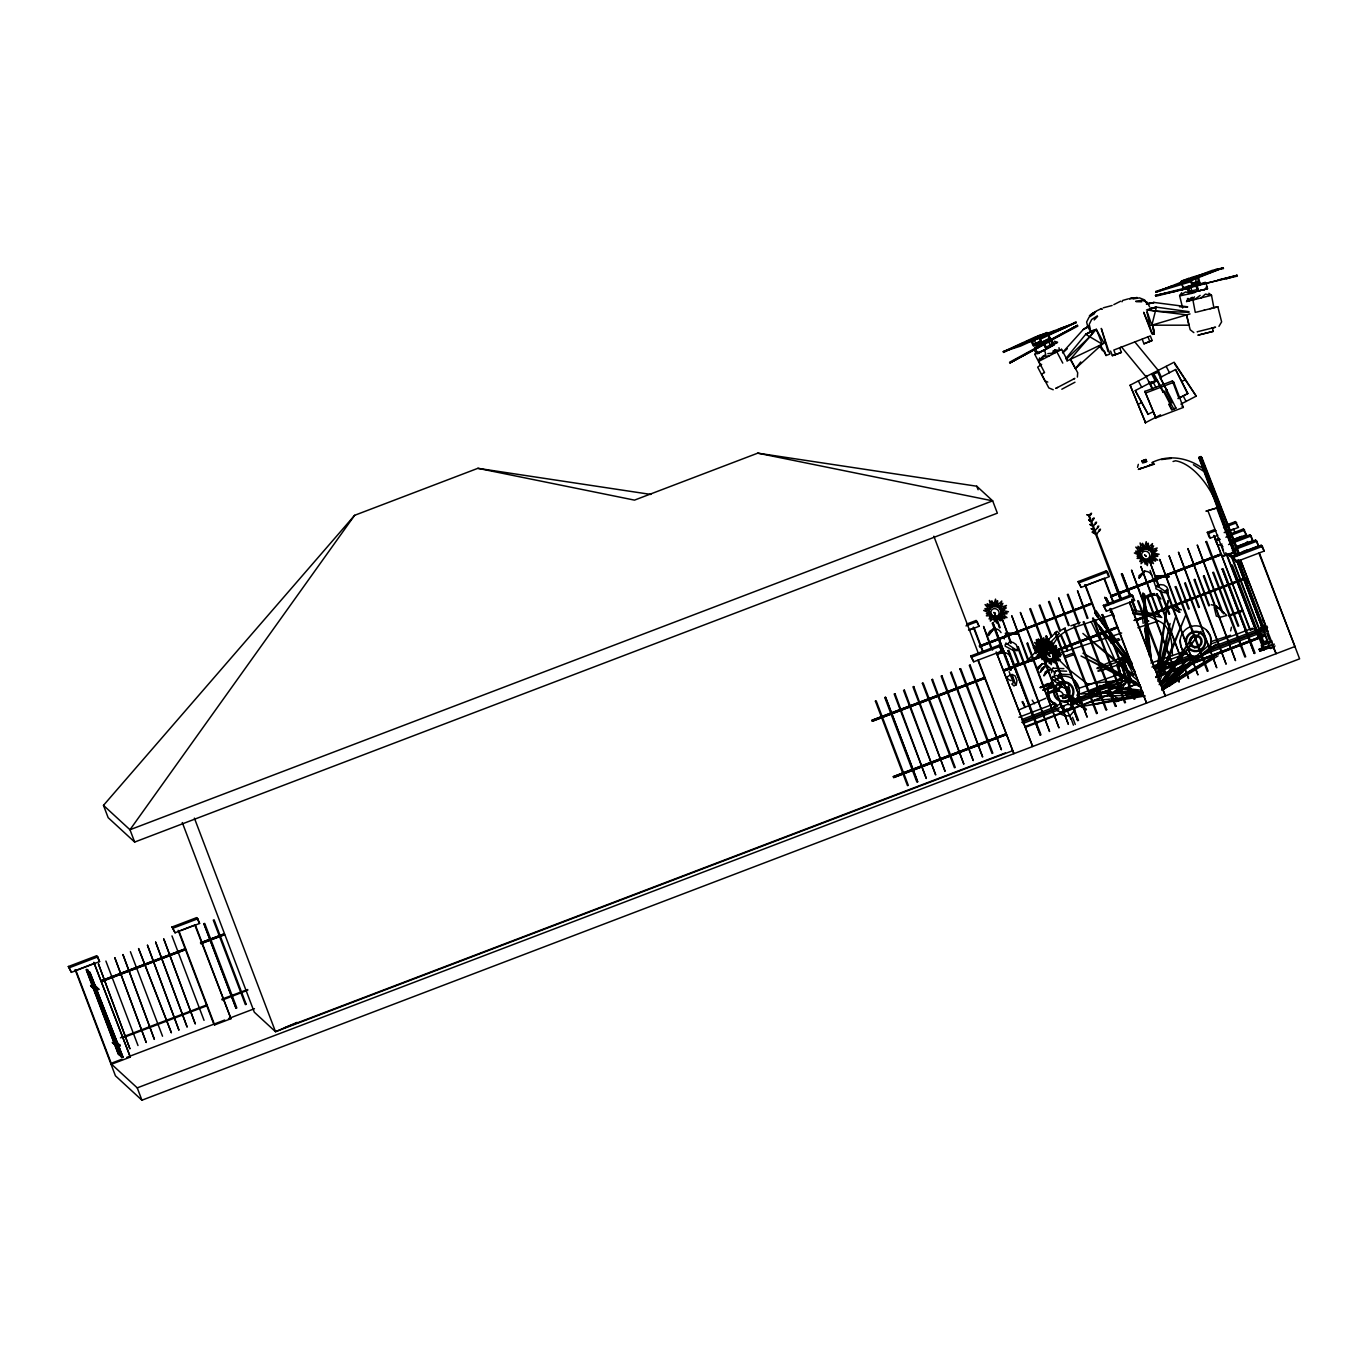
<?xml version="1.0" encoding="UTF-8"?>
<svg xmlns="http://www.w3.org/2000/svg" width="1368" height="1368" viewBox="0 0 1368 1368"><rect width="100%" height="100%" fill="white"/><g stroke="black" fill="none" stroke-linecap="round" stroke-linejoin="round"><path stroke-width="1.5" d="M1239.665 554.656L1201.822 457.425L1199.565 457.032L1199.12 458.417L1235.372 556.229M1195.273 312.434L1192.417 297.335L1189.22 300.874L1186.586 301.524L1188.074 298.395M1077.368 377.072L1077.71 372.763L1070.477 358.98M1153.344 462.025L1153.173 463.82L1151.873 462.641C1169.024 453.868 1189.579 457.938 1204.302 469.583M1188.963 311.682L1156.422 307.15L1151.839 325.191L1149.907 325.652L1146.914 311.938M1017.108 650.604L1017.467 647.491L1016.099 644.499L1013.055 642.447L1009.413 642.037L1007.583 644.174L1005.224 644.379L1005.206 646.175L1011.824 649.697L1017.108 650.604L1005.873 643.011M1069.246 688.993L1068.374 683.624L1062.491 681.469L1058.798 683.521L1058.781 685.111L1064.612 688.207L1069.246 688.993L1059.379 682.324M1167.81 593.148L1168.187 590.035L1166.801 587.043L1163.775 584.991L1160.115 584.581L1158.286 586.718L1155.926 586.923L1155.909 588.719L1162.526 592.241L1167.81 593.148L1156.593 585.555M1181.918 282.27L1181.473 281.073L1188.313 278.508L1197.906 277.02M1157.824 673.244L1168.015 600.689L1157.328 666.028M1040.894 657.734L1042.501 653.921L1038.5 653.032L1041.51 651.442L1043.545 647.081L1046.024 646.363L1048.367 641.626L1048.658 646.961L1053.052 643.986L1051.513 647.167M1045.237 654.879L1047.272 650.501L1049.735 649.783L1054.471 652.177L1055.087 657.153L1050.966 659.735L1049.29 663.514L1048.315 659.12L1044.605 661.154L1046.229 657.341L1042.211 656.452L1045.237 654.879L1040.945 652.04L1045.614 652.365L1042.963 647.731L1047.272 650.501L1047.033 645.166L1049.735 649.783L1052.077 645.063L1052.385 650.381L1056.763 647.423L1054.471 652.177L1059.755 651.424L1055.463 654.639L1060.422 656.537L1055.087 657.153L1058.405 660.847L1053.445 659.017L1054.437 662.83L1050.966 659.735M1090.04 521.003L1088.74 520.011L1091.425 521.567L1090.074 520.729M1050.658 646.192L1053.377 643.302L1047.717 645.08L1049.256 639.42L1045.084 643.524L1039.646 644.67L1038.278 647.064L1039.988 652.468L1039.184 657.085L1041.476 655.05M1053.445 648.74L1056.164 645.867L1050.487 647.645L1047.871 646.089L1042.416 647.235L1041.048 649.629L1042.775 655.033L1041.971 659.65L1044.263 657.615M1157.892 681.315L1170.085 623.5L1157.944 672.834M1230.67 630.904L1231.457 627.228M1126.582 697.423L1130.361 680.854L1123.094 661.702M1038.021 336.784L1076.308 322.54L1041.304 338.734L1040.279 337.144L1003.206 351.713L1020.46 346.138L1040.279 337.144M1040.432 338.854L1040.672 337.879M1044.571 372.558L1038.688 361.34L1039.577 357.92M1137.543 467.343L1138.33 464.351M1050.487 647.645L1052.026 641.985L1047.871 646.089L1046.52 640.292L1044.913 645.935L1041.151 641.421L1042.416 647.235L1037.337 645.08L1041.048 649.629L1036.106 650.262L1041.185 652.485L1038.5 654.964L1042.775 655.033M1158.73 678.083L1175.369 617.652L1159.996 667.652M1009.533 362.246L1077.471 325.362L1009.909 362.965L1051.342 340.564M1159.089 682.564L1185.372 615.839L1158.251 679.674M1038.107 655.169L1039.731 651.373L1039.116 646.38L1043.237 643.798L1045.887 644.413L1045.58 639.078L1043.237 643.798L1040.535 639.181L1040.757 644.516L1036.465 641.746L1039.116 646.38L1034.447 646.055L1038.74 648.894L1035.713 650.484L1039.731 651.373M1141.647 557.169L1139.8 561.513L1144.024 559.204L1145.119 564.197L1147.034 559.888L1150.984 563.411L1149.838 559.067L1152.147 554.108L1151.018 551.287L1145.632 548.568L1140.946 551.509L1135.645 551.15L1140.519 554.365L1141.647 557.169L1137.082 556.16L1140.519 554.365M996.314 617.344L994.416 621.636L993.322 616.66L989.098 618.969L990.945 614.625L986.379 613.616L989.816 611.821L984.943 608.606L990.244 608.965L992.125 606.845L997.939 606.725L1001.444 611.564L999.136 616.523L996.314 617.344L1000.265 620.867L999.136 616.523L1004.779 618.61L1001.017 614.403L1007.07 613.702L1001.444 611.564L1006.318 607.905L1000.316 608.743L1002.915 603.339L997.939 606.725L997.597 600.655L994.929 606.024L991.851 600.791L992.125 606.845L987.217 603.698L990.244 608.965M1121.999 301.781L1122.683 300.447L1127.882 298.976M1069.52 709.462L1071.127 706.521L1070.221 704.64L1067.074 704.452L1056.643 708.812L1057.686 710.967L1060.183 711.993M1120.495 599.902L1088.552 515.497L1090.159 514.932M1142.656 618.644L1143.135 623.346M1160.953 685.402L1192.947 636.821L1159.141 684.684M1192.212 300.122L1194.435 296.839M1117.194 691.798L1121.863 685.043M1120.341 690.772L1126.155 682.324L1121.213 662.522M1038.688 361.34L1042.912 356.21L1048.982 356.056L1061.585 349.336L1067.485 360.553M1182.653 307.988L1179.609 295.693L1181.695 292.718M354.637 515.308L129.977 829.743L134.662 842.055L997.357 513.171L992.672 500.859L976.769 486.221L757.752 453.15L634.495 500.124L477.877 468.318L354.637 515.308L103.472 805.359L108.157 817.671L134.662 842.055M1052.454 353.029L1054.779 349.815L1059.482 350.499L1058.969 347.711M1091.579 521.516L1092.861 519.755M1091.561 525.346L1093.237 526.355L1095.169 523.859M1092.861 529.655L1094.964 530.921L1097.375 527.791M1096.486 534.443L1099.102 530.887M1163.227 682.546L1201.121 631.298L1160.577 683.231M1042.074 358.502L1044.673 355.116M1163.091 392.325L1164.271 391.368L1173.864 409.152L1175.967 408.057L1157.567 372.062L1151.924 374.422L1155.225 380.766L1156.9 380.407L1163.091 392.325L1164.271 391.368M1172.154 402.825L1165.946 390.872L1167.178 389.88M1189.168 279.893L1181.678 281.876L1198.402 276.969L1199.822 282.714L1183.217 287.742L1181.884 284.458M1183.269 282.543L1198.607 277.755L1197.684 277.909M988.414 635.487L994.194 628.459L989.885 631.127L987.867 634.342L988.414 635.487L993.664 628.818M1037.508 669.721L1042.587 663.548L1037.371 667.687L1037.508 669.721L1042.125 663.856M1040.296 672.269L1045.357 666.096L1041.578 668.439L1040.296 672.269L1044.913 666.421M1044.006 675.706L1049.085 669.516L1045.306 671.859L1044.006 675.706L1048.623 669.841M1139.116 578.031L1144.896 571.02L1138.98 575.723L1139.116 578.031L1144.383 571.362M1121.213 346.634L1145.957 376.679L1146.692 376.097M1180.858 404.107L1196.213 396.139L1174.137 362.229L1145.957 376.679M1151.018 382.151L1149.376 383.314L1153.07 381.74M1066.886 361.015L1104.147 343.248L1096.281 329.278L1070.238 359.391L1075.436 368.608L1080.737 361.956M1065.826 358.604L1085.696 334.288L1096.281 329.278L1102.317 344.223L1075.436 368.608M1116.083 690.772L1121.298 684.53M1163.535 681.794L1175.146 667.926M1273.129 644.499L1262.288 648.107L1261.399 645.73L1263.451 643.456L1271.778 640.634M1062.526 352.499L1083.285 329.483L1088.244 326.268M1204.456 470.746L1204.045 471.55L1193.426 464.727M1034.738 658.418L1038.757 654.092M1035.439 348.105L1050.607 339.076L1053.719 345.078L1037.765 353.594L1034.995 348.344L1044.639 343.111M1050.966 339.828L1043.425 343.949L1046.178 349.199M1164.065 684.923L1190.382 656.982L1160.662 685.761M1045.853 340.119L1039.56 343.471L1040.757 342.65M1041.39 364.794L1040.655 365.564L1034.772 354.346L1035.508 353.577M1049.581 347.181L1057.584 342.205L1054.318 341.265M1094.178 319.958L1097.598 316.367M1037.371 650.142L1029.164 658.641L1032.053 661.291M1035.012 347.421L1050.607 339.076M1048.486 644.26L1059.396 633.469L1057.019 631.298L1044.468 643.251M1112.68 614.506L1089.937 622.098C1077.454 626.732 1062.218 629.4 1054.848 641.814A12.244 11.696 -16.4 0 0 1052.659 647.269M1040.313 342.992L1041.424 342.599M1066.288 359.22L1089.903 336.596L1094.657 329.944L1085.696 334.288L1102.317 344.223M1062.833 352.893L1067.296 348.703M1048.846 335.177L1050.128 338.477L1033.524 346.121L1030.771 340.871L1037.611 338.751M1069.81 716.062L1074.855 709.941L1073.931 708.06L1070.802 707.872L1060.354 712.232L1061.397 714.387L1063.894 715.413L1069.81 716.062L1066.407 709.086L1068.134 709.941M1191.494 297.54L1186.586 301.524M1009.088 671.637L1013.414 682.649L1011.858 684L1014.03 685.984L1015.586 684.65L1012.012 674.339L1015.244 676.048L1016.954 680.614L1016.219 685.231L1015.586 684.65M1168.546 680.101L1208.85 645.251M1187.458 298.566L1189.22 300.874L1200.984 297.95L1205.447 294.086L1211.518 295.3L1213.878 307.783M1169.537 682.034L1208.474 648.877L1166.819 682.153M1169.999 682.187L1216.118 644.14L1168.99 680.922M1006.472 633.811L1003.736 637.385L1004.369 638.959M1157.174 576.356L1155.276 577.912L1155.071 581.52M1053.394 668.234L1051.718 669.619L1051.547 672.782M1056.181 670.799L1054.489 672.167L1054.335 675.347M1059.892 674.219L1058.216 675.587L1058.045 678.767M1161.842 689.044L1183.081 671.825L1161.62 687.01M1179.609 295.693L1185.56 291.965L1191.562 293.368L1194.76 292.547M1003.206 351.713L1035.114 337.058L1047.358 333.193L1032.19 341.196M1003.582 352.448L1022.751 343.129M1040.056 338.118L1065.415 327.602L1075.932 321.822M1194.486 299.558L1200.164 295.402M1150.915 382.322L1151.959 382.253M1046.965 332.475L1030.737 339.897L1039.201 335.348L1047.238 333.125M1047.341 643.422L1050.265 641.438L1047.974 646.192L1053.257 645.439M1031.848 341.128L1043.254 336.511M1013.962 665.378L1016.424 663.754L1019.468 663.89M1164.664 607.922L1167.126 606.298L1170.17 606.434L1180.037 612.283M1059.978 696.021L1064.817 694.722L1074.41 700.399M1062.765 698.586L1067.604 697.27L1077.197 702.947M1066.476 702.006L1071.332 700.707L1086.397 709.616L1081.148 703.733L1077.061 701.322L1073.658 700.348L1073.606 702.058L1072.529 701.579L1086.397 709.616M1162.065 689.968L1216.203 654.896L1170.016 682.923M1094.588 313.597L1089.082 317.137L1086.62 322.027L1087.834 326.969L1090.997 332.065M1097.153 315.957L1091.664 319.496L1089.202 324.387L1090.399 329.329M1162.184 689.865L1204.61 662.642L1164.373 686.394M1090.98 692.755A43.297 2.12 -20.8 0 0 1120.802 682.974L1124.53 680.631L1125.556 683.282L1121.811 685.642A43.297 2.12 -20.8 0 1 1091.989 695.406L1090.98 692.755L1107.362 686.257A24.932 1.214 -20.8 0 0 1124.53 680.631M1046.725 334.596L1054.335 330.919M1091.561 314.144L1096.076 311.323L1090.655 314.76L1094.913 312.109M1035.85 347.814L1035.388 349.062L1038.757 347.335M1160.03 378.149L1161.688 376.987L1160.748 377.243M1162.287 690.105L1218.067 655.853L1166.75 685.317M1041.629 364.333L1037.679 367.154L1044.895 380.902L1047.803 382.082M1010.319 674.988L1007.002 677.006L1008.182 679.451L1011.02 680.614M1142.212 598.209L1150.385 593.917L1154.575 593.609C1148.419 599.081 1130.601 600.21 1153.805 595.148M1040.227 687.471L1047.409 683.692L1051.103 683.436C1045.682 688.241 1030.001 689.233 1050.419 684.769M1043.014 690.019L1050.197 686.257L1053.89 686.001C1048.469 690.806 1032.789 691.798 1053.206 687.334M1046.725 693.456L1053.924 689.677L1057.601 689.421C1052.18 694.226 1036.499 695.218 1056.917 690.755M1088.637 326.371L1083.285 329.483L1088.774 326.593M1043.733 343.402L1040.005 345.608M1061.5 630.015L1065.296 627.826M1033.746 339.007L1030.856 339.965M1153.241 382.168L1151.001 383.741L1157.516 380.663M1035.32 344.975L1036.739 344.172M1040.911 341.059L1033.763 344.172L1031.951 340.837M1045.699 354.671C1044.588 347.489 1043.288 350.721 1037.765 353.594M1049.803 347.198L1043.51 350.499M1044.246 372.677L1041.578 374.131L1048.829 387.913L1053.223 389.76M1057.515 387.452L1055.754 388.426L1074.838 378.406L1073.35 379.141M1009.909 362.965L1036.345 348.532M1039.937 346.634L1043.134 344.89M1036.944 352.055L1037.919 351.525M1045.374 347.66L1052.915 343.539M1051.034 346.446L1054.112 344.856L1051.359 339.606M1085.696 334.288L1092.964 330.338M1045.511 342.445L1077.471 325.362M1051.223 340.29L1077.847 326.097M1074.974 382.219L1061.824 389.23M1043.921 343.676L1040.33 345.591M1038.38 343.282L1040.09 342.376M1130.122 385.195L1145.563 422.712L1130.122 385.195L1146.281 376.816L1149.582 383.143L1135.269 390.564L1148.128 414.333L1135.269 390.564M1154.472 381.484L1155.823 380.783L1153.292 374.011L1151.924 374.422M1152.557 374.387L1157.567 372.062M1178.481 398.43L1187.886 393.471L1175.574 369.531L1161.261 376.952L1158.337 370.506L1134.824 341.897M1155.225 380.766L1157.311 379.654L1152.625 382.031M1185.457 379.552L1181.781 381.484M1147.769 414.436L1152.933 411.819L1155.806 417.343M1177.985 398.584L1187.886 393.471M1163.826 391.949L1170.05 403.919L1168.819 404.381L1171.692 409.921M1145.187 422.832L1160.543 414.863M1046.605 342.068L1050.145 340.222M1048.982 356.056L1039.646 360.896M1044.793 349.712L1034.772 354.346M1089.424 315.581L1094.143 313.187M1113.826 304.637L1120.649 301.182M1154.13 381.296L1155.738 380.492M1140.604 468.266L1138.33 469.412L1154.455 464.111L1150.796 464.641M999.427 627.878L994.57 612.915M994.45 612.984L1000.179 627.673M1096.845 310.81L1101.377 308.569M1060.628 349.781L1061.585 349.336M1119.657 347.831L1121.401 352.414L1115.57 354.637L1113.826 350.054L1150.351 335.929L1152.112 340.512L1143.973 343.813L1142.212 339.23M1143.973 343.813L1152.112 340.512M1262.493 625.535L1260.407 628.391L1260.954 629.827L1267.503 627.604L1266.956 626.168L1260.407 628.391L1262.305 627.519M1260.954 629.827L1262.852 628.955M1109.551 689.54L1114.681 687.283L1118.049 691.165M1124.855 698.176L1119.691 700.45L1107.841 690.293L1104.711 691.319L1116.544 701.476L1119.999 699.954M297.078 1022.375L275.515 1031.711L254.311 1012.2L182.286 822.561M1018.476 710.112L1045.921 698.227M1026.393 341.59L1035.49 337.776M1188.963 279.106L1155.926 292.188L1191.066 281.637L1189.835 280.132L1223.317 267.803L1190.023 280.936M1141.887 460.982L1145.939 459.494L1146.675 461.461L1144.144 462.504L1142.622 462.948L1141.887 460.982L1145.939 459.494M1218.255 507.562L1205.96 511.187L1218.649 507.408M1261.929 629.229L1256.833 631.349L1266.734 628.032M1267.298 629.554L1257.397 632.854L1259.808 633.846L1268.136 631.024M1272.24 642.122L1261.399 645.73M1275.062 645.987L1259.791 651.134L1259.09 649.287L1262.852 647.714M1259.09 649.287L1274.36 644.14M1259.791 651.134L1267.332 648.005M1190.382 278.747L1211.997 270.454L1223.317 267.803M1202.797 290.324L1204.815 289.52M1153.651 667.909L1166.391 662.864M1091.989 695.406L1097.461 693.251M1032.703 344.582L1041.424 341.179M1155.926 292.188L1172.615 285.724M1046.708 339.623L1050.436 338.204M1048.486 337.092L1049.991 338.358M1110.611 351.08L1112.355 355.663L1121.401 352.414M1103.873 350.926L1106.062 355.509L1109.893 354.055L1108.388 350.105M1144.913 391.419L1172.376 380.954L1173.812 382.288L1183.354 407.425L1155.909 417.89L1144.913 391.419L1155.909 417.89M1146.367 392.753L1173.812 382.288M1089.441 516.078L1121.743 599.423M68.4 966.526L96.581 955.787L97.778 956.899L99.573 961.584L71.392 972.34L68.4 966.526L71.392 972.34M172.094 926.991L196.599 917.654L197.813 918.766L199.591 923.451L175.087 932.805L172.094 926.991L175.087 932.805M966.646 624.082L976.034 620.508L977.248 621.619L979.043 626.305L969.638 629.896M1078.138 581.588L1106.302 570.832L1107.516 571.961L1109.311 576.646L1081.13 587.385L1078.138 581.588L1081.13 587.385M1217.794 535.281L1210.287 538.154L1209.073 537.043L1207.294 532.34L1214.801 529.484M1227.951 524.457L1235.475 521.601L1238.467 527.415L1225.318 532.426M69.614 967.638L97.778 956.899M173.291 928.102L197.813 918.766M965.979 625.911L977.248 621.619M1079.352 582.7L1107.516 571.961M1207.294 532.34L1208.508 533.452L1216.015 530.596M1223.539 527.723L1236.672 522.713M94.666 963.192L75.89 970.357L111.543 1064.218L130.336 1057.071L93.862 962.456L130.336 1057.071M180.781 930.377L195.299 924.836L230.97 1018.698L214.622 1024.923L213.818 1024.187L178.148 930.325M968.51 630.067L974.136 627.912L983.25 651.886M1096.948 616.626L1084.824 584.666L1085.628 585.418L1104.404 578.254L1113.518 602.228M1224.172 532.597L1233.56 529.006L1235.082 533.007M105.9 961.054L137.997 1045.528M130.405 951.7L162.535 1036.226M138.578 948.588L171.393 1032.84L138.613 948.622M171.975 935.9L204.037 1020.357M203.9 923.691L204.721 923.417L236.818 1007.908L235.997 1008.182L203.9 923.691L236.031 1008.199M1010.131 670.354L992.176 623.175L992.997 622.902L1010.918 670.063L992.997 622.902M1042.467 642.293L1029.745 608.846L1030.566 608.589L1043.254 641.985M1051.12 636.736L1039.133 605.272L1039.954 604.998L1051.889 636.445M1059.755 631.195L1048.538 601.698L1049.341 601.424L1060.542 630.904M1078.548 624.03L1067.314 594.533L1068.134 594.259L1079.318 623.74M1122.153 573.671L1130.327 595.251L1122.153 573.671L1121.35 573.927L1129.592 595.576M1205.858 541.711L1206.679 541.454L1238.775 625.928L1237.955 626.202L1205.892 541.745M1222.034 544.071L1218.272 545.507L1217.058 544.379L1215.28 539.693L1219.042 538.257M1230.311 533.965L1243.461 528.954L1246.453 534.751L1229.541 541.198M88.15 970.425L121.102 1056.729M1220.256 539.368L1216.494 540.805L1215.28 539.693M1225.882 537.231L1244.658 530.066M89.758 971.913L123.103 1057.55L90.22 973.366M89.416 972.614L122.282 1056.797L121.478 1057.071L88.202 971.502M89.826 972.99L122.692 1057.173L121.872 1057.447L88.612 971.879M1234.039 539.231L1241.545 536.359M1232.944 541.283L1249.856 534.837L1251.07 535.948L1252.849 540.651L1235.937 547.097M1228.532 544.549L1251.07 535.948M1236.689 546.55L1247.958 542.258L1247.137 541.506M1236.792 547.251L1255.567 540.104L1256.782 541.215L1258.56 545.9L1239.784 553.065M101.01 980.77L185.467 948.742L101.146 980.89M979.3 645.935L1092.126 603.1L979.727 646.842M1110.423 595.935L1221.282 553.852L1110.56 596.072M979.437 646.055L1092.126 603.1M94.888 985.285L98.821 989.406L95.692 990.603L90.852 986.14L93.674 984.173M101.3 981.54L185.757 949.529L101.437 981.677M202.686 942.894L224.42 934.6M979.591 646.722L1092.416 603.869M1110.73 596.722L1221.573 554.639L1110.867 596.841M200.839 943.783L224.557 934.737M1232.363 550.517L1256.782 541.215M1242.4 551.8L1248.026 549.662M1229.182 555.528L1230.396 556.639L1236.022 554.502M98.53 988.636L95.401 989.834L90.544 985.37M970.733 655.973L998.914 645.234L1000.111 646.346L1001.906 651.048L973.725 661.787L970.733 655.973L973.725 661.787M1103.412 605.391L1131.575 594.653L1132.79 595.764L1134.568 600.466L1106.404 611.205L1103.412 605.391L1106.404 611.205M1232.995 555.989L1261.159 545.251L1262.373 546.362L1264.169 551.065L1235.988 561.803L1232.995 555.989L1235.988 561.803M971.947 657.085L1000.111 646.346M1104.609 606.503L1132.79 595.764M1234.21 557.101L1262.373 546.362M875.383 701.151L876.204 700.878L908.301 785.369L907.48 785.625L875.417 701.168M884.788 697.56L885.592 697.304L917.689 781.778L916.868 782.051L884.822 697.594M922.34 683.248L923.161 682.974L955.257 767.465L954.436 767.722L922.374 683.282M959.909 668.918L960.729 668.661L992.826 753.135L992.005 753.409L959.943 668.952M1008.062 650.569L1008.883 650.296L1040.963 734.787L1040.159 735.043L1008.062 650.569L1040.193 735.078M1046.435 635.983L1045.631 636.24L1077.745 720.765L1046.435 635.983L1078.531 720.457M1092.587 618.353L1093.391 618.079L1125.488 702.553L1124.667 702.827L1092.622 618.37M1101.975 614.762L1102.779 614.506L1134.876 698.98L1134.055 699.253L1102.01 614.796M1137.646 601.168L1138.467 600.894L1170.563 685.385L1169.743 685.642L1137.68 601.202M1175.215 586.838L1176.035 586.581L1208.115 671.055L1207.311 671.329L1175.249 586.872M1212.783 572.525L1213.587 572.251L1245.684 656.743L1244.863 656.999L1212.817 572.559M1222.171 568.951L1222.992 568.678L1255.072 653.152L1254.268 653.425L1222.171 568.951L1254.302 653.459M871.895 720.32L984.721 677.485L871.895 720.32L872.322 721.227L985.011 678.271L872.322 721.227M1004.557 669.739L1117.382 626.903L1004.557 669.739L1005.001 670.645L1117.69 627.69L1005.001 670.645M1134.158 620.337L1244.863 578.134M1134.294 620.474L1246.983 577.501L1136.569 620.491M1136.432 620.371L1245.171 578.921M120.435 1037.833L206.722 1004.933M221.804 999.187L247.642 989.526M1228.703 615.326L1242.537 610.06L1242.965 610.966L1228.994 616.113M122.71 1037.867L207.013 1005.719M222.232 1000.094L247.796 990.175M1122.837 661.719L1124.325 661.154M119.922 1044.947L116.793 1046.144L112.244 1042.467L117.084 1046.93L120.213 1045.733L115.066 1040.501M246.206 1004.334L245.385 1004.591L213.288 920.117L214.109 919.843L246.172 1004.3M1022.854 701.493L1025.094 707.393L1022.033 701.767M1034.482 703.802L1032.173 700.142M118.281 1054.13L86.15 969.604L86.971 969.348L119.888 1055.617M119.461 1054.198L118.64 1054.471L86.56 969.98L87.364 969.724L121.085 1055.686M119.871 1054.574L119.05 1054.831L86.954 970.357L87.774 970.083L121.444 1056.028M112.621 1062.765L122.008 1059.191M126.711 1057.396L224.711 1020.032M228.507 1018.579L254.448 1008.695M1018.921 717.26L1054.848 703.562M1076.804 695.183L1120.717 678.442M1152.643 666.267L1186.586 653.34M1210.526 644.208L1252.438 628.22M1250.438 630.049L1213.98 535.435L1249.634 629.297L1250.438 630.049L1256.08 627.895M1021.691 719.636L1057.601 705.956M1075.556 699.116L1091.527 693.029M1167.332 664.13L1191.271 654.998M1209.226 648.158L1257.106 629.896M1022.819 720.936L1056.489 708.111M1076.308 700.553L1092.143 694.516M1169.401 665.07L1193.17 656.007M1207.021 650.723L1256.542 631.845M1021.691 722.236L1057.601 708.538M1077.556 700.946L1099.496 692.567M1161.329 669.003L1195.256 656.076M1205.225 652.262L1257.089 632.495M1023.025 723.45L1058.918 709.77M1070.888 705.204L1106.797 691.507M1114.783 688.463L1118.767 686.941M1128.754 683.145L1132.738 681.623M1158.679 671.739L1172.632 666.421M1176.634 664.899L1258.423 633.709M893.287 776.648L1006.113 733.812L893.287 776.648L893.714 777.554L1006.403 734.582L1005.976 733.676M1026.085 726.186L1138.792 683.231L1026.393 726.972M1157.516 675.912L1262.305 635.966M1155.686 676.784L1264.425 635.333M1157.824 676.698L1262.613 636.753M1155.977 677.57L1264.716 636.12M1097.307 713.309L1096.503 713.566L1064.407 629.092L1065.227 628.818L1097.29 713.275M1106.712 709.718L1105.891 709.992L1073.794 625.501L1074.615 625.244L1106.678 709.684M1116.1 706.144L1115.279 706.401L1083.182 621.927L1084.003 621.653L1116.066 706.11M1264.477 649.578L1263.656 649.851L1231.559 565.36L1232.38 565.104L1264.442 649.543M1274.292 647.115L1270.547 648.535L1269.726 647.799M284.373 1027.813L1005.326 752.964M1012.987 750.57L275.515 1031.711L194.393 818.132M110.74 1063.483L137.245 1087.868L1294.915 646.534L1259.21 553.92M75.086 969.604L115.425 1075.795L141.93 1100.197L1299.6 658.846L1259.261 552.655M1182.704 287.776L1182.687 285.929M1059.191 328.97L1076.308 322.54M1181.473 281.073L1197.787 276.336M1190.758 280.337L1195.444 278.61L1196.248 281.893L1191.562 283.621M1191.562 283.928L1199.411 281.038M1090.074 691.917L1106.849 685.778A24.932 1.214 -20.8 0 1 1122.598 678.853L1117.451 679.879A43.297 2.12 -20.8 0 0 1090.074 691.917L1091.083 694.585M1154.216 668.422L1169.11 662.967L1170.119 665.617A43.297 2.12 -20.8 0 1 1160.44 670.337M1160.799 669.038L1170.119 665.617M1070.836 625.826L1080.07 622.491M1096.845 616.421L1098.059 615.993M1117.741 674.715L1078.531 688.446L1074.478 680.409M1150.95 663.104L1184.021 651.51L1181.029 646.944L1180.156 640.121M1210.629 641.78L1230.499 635.248M1149.684 308.501L1156.422 307.15L1146.487 309.972L1186.672 314.845L1190.023 313.922M1210.321 271.89L1191.408 277.465M1199.138 457.22L1237.031 555.75M1201.001 456.536L1200.762 457.716C1204.079 456.69 1196.846 459.135 1200.164 458.109M1155.738 291.401L1191.323 280.56L1189.835 280.132M1116.544 701.476L1119.691 700.45M1056.284 654.366L1121.675 633.008M1137.885 627.707L1145.991 625.073L1145.751 615.583M1147.769 624.492L1158.474 620.986C1171.777 626.322 1171.914 643.422 1172.427 655.58M1112.355 355.663L1115.57 354.637M996.708 654.622L1003.873 651.065L999.683 651.373M1166.186 366.385L1169.469 372.712M1145.785 376.012L1147.136 375.584M1138.347 380.988L1141.699 387.298M1175.574 369.531L1187.527 393.591M1141.921 402.38L1138.313 404.295M1183.217 395.933L1186.09 401.474M1196.213 396.139L1174.736 364.127M1174.189 408.604L1175.967 408.057M1173.864 409.152L1172.085 409.699L1169.23 404.176M1190.057 278.833L1188.313 278.508M1151.839 325.191L1186.672 314.845L1188.929 325.191L1151.839 325.191L1147.154 311.87M1145.153 461.888L1146.675 461.461M1173.043 461.495L1175.557 460.777A59.953 31.207 67.5 0 1 1216.921 503.988M1233.714 552.86L1223.009 556.075L1234.911 552.604M1200.762 290.392L1188.758 293.368L1187.321 287.622M1218.956 326.336L1221.624 321.873L1217.845 306.774L1210.03 308.758M997.409 654.092L1003.103 652.587M1103.241 307.834L1112.116 305.492M1187.817 288.34L1155.464 295.471L1194.332 285.827M1155.669 296.275L1188.655 288.084M1226.412 278.833L1237.168 275.31L1180.498 290.153M1198.197 284.937L1205.721 283.056L1187.458 286.733L1192.058 285.587L1190.365 279.072M1188.484 287.331L1189.613 291.367L1191.75 290.837L1190.776 286.784L1205.345 282.304M1202.215 283.911L1206.08 282.971L1207.516 288.716L1188.758 293.368M1210.817 295.471L1200.984 297.95M1197.308 331.723C1194.726 332.424 1226.309 324.507 1211.672 328.132M1198.881 290.871L1207.516 288.716M1204.045 310.245L1212.082 308.245M1213.228 331.364L1198.146 335.109L1213.228 331.364L1212.39 327.995M1198.009 284.151L1196.47 285.365L1237.373 276.097M1194.247 285.04L1196.248 285.382M1196.367 312.161L1204.541 310.126M1218.05 280.012L1237.168 275.31M1155.464 295.471L1177.181 290.974M1188.826 291.572L1198.111 289.281M1205.909 287.331L1207.089 287.041M1214.527 307.595L1217.845 306.774M1132.653 298.498L1137.03 297.437M1192.297 278.234L1196.726 277.208M1146.47 304.329L1154.165 302.465L1187.527 306.791M1193.836 332.612L1190.177 329.722L1186.398 314.64M1223.505 268.607L1215.143 269.616M1191.562 293.368L1180.977 295.659M1150.539 308.518L1156.422 307.15M1196.248 281.893L1198.471 281.381L1197.65 278.114M1195.94 283.484L1199.822 282.714M1147.957 303.747L1154.165 302.465L1147.051 303.713M1149.428 465.223L1151.069 464.881L1140.006 468.779M1110.149 612.163L1111.432 611.906M1093.579 704.537L1142.725 694.636M1138.774 695.269L1082.156 706.367L1145.255 695.987M1133.918 297.985L1128.993 298.771L1135.235 297.762L1130.669 298.463M1133.097 298.908L1139.561 297.899L1144.64 299.917L1146.23 302.909M1135.662 301.268L1142.126 300.259L1147.205 302.277L1149.582 306.774M1050.761 648.74L1056.045 648.005M1161.364 459.58L1171.316 458.365M1087.851 684.034L1121.23 680.118M1091.886 701.032L1143.374 695.525M1047.82 353.645L1054.865 352.944M1060.422 704.161L1053.856 706.247L1054.899 708.402L1057.396 709.428M1142.417 692.977L1125.522 693.867L1142.314 694.157M1053.035 343.129L1056.848 342.975M1077.146 697.235L1143.015 694.636M1081.353 693.884L1143.186 692.225M1142.793 692.174L1096.845 692.157L1142.639 693.798M1139.27 691.644L1114.236 691.302L1124.564 692.054M1039.988 652.468L1035.713 652.416L1038.398 649.92L1033.336 647.714L1038.278 647.064L1034.55 642.515L1039.646 644.67L1038.363 638.873L1042.125 643.37L1043.75 637.727L1045.084 643.524M1136.107 301.678L1141.767 301.798M1179.49 306.757L1187.595 306.996M1188.895 312.314L1156.028 311.237L1147.803 309.51M1156.336 576.321L1169.059 576.783L1163.176 575.637L1155.96 575.911L1169.059 576.783M1005.634 633.777L1018.356 634.239L1012.474 633.076L1005.258 633.367L1018.356 634.239M1052.659 668.217L1063.859 668.627M1055.446 670.765L1066.63 671.192M1059.157 674.202L1070.357 674.612M1064.287 701.904L1067.433 702.075L1068.357 703.973M1128.685 692.345L1136.962 692.943M1146.829 621.021L1148.812 621.158L1146.743 620.166M1132.003 610.025L1158.747 614.625L1161.774 617.43L1151.993 615.497M1132.79 612.248L1148.077 614.728M1132.738 613.548L1149.188 616.25L1158.474 620.986M1141.459 690.224L1099.496 685.522L1140.963 691.951M477.877 468.318L650.911 494.446M1216.682 606.349L1213.997 605.853L1218.187 607.751L1226.857 615.446L1220.684 617.122L1216.357 616.13L1214.151 607.324L1218.546 608.076L1223.095 612.094M757.752 453.15L992.672 500.859L129.977 829.743L103.472 805.359M1053.018 350.909L1056.865 351.884L1062.765 363.101M1149.838 559.067L1155.498 561.154L1151.719 556.947L1157.773 556.246L1152.147 554.108L1157.02 550.449L1151.018 551.287L1153.617 545.883L1148.641 549.269L1148.299 543.216L1145.632 548.568L1142.554 543.335L1142.827 549.406L1137.937 546.242L1140.946 551.509M1060.884 684.787L1055.07 681.691L1055.07 680.101L1058.764 678.049L1061.978 678.408L1065.86 682.837M1140.057 684.855L1081.028 656.007L1139.356 686.479M1061.619 703.956L1059.909 703.101L1062.594 708.607M1064.407 706.521L1062.679 705.666L1065.364 711.155M1136.432 682.41L1082.977 653.22L1133.884 682.906M1181.336 609.889L1172.803 606.041L1172.769 607.973L1171.521 607.443L1179.182 612.146M1077.437 700.313L1069.93 696.928L1069.896 698.638L1068.801 698.159L1073.983 701.391M1071.195 698.826L1066.031 695.594L1067.108 696.073L1067.16 694.38L1070.563 695.337L1080.754 703.34M1093.887 533.058L1096.332 534.512L1093.613 532.802M1101.257 308.621L1102.334 309.271M1091.39 525.175L1093.237 526.338M1092.639 529.45L1094.964 530.904M1041.51 651.442L1037.235 648.62L1041.903 648.945L1039.235 644.294L1043.545 647.081L1043.305 641.746L1046.024 646.363M1052.881 676.339L1057.72 679.622M1055.651 678.904L1062.184 683.316M1055.326 681.178L1052.283 679.126L1052.3 677.536L1055.993 675.484L1059.191 675.843L1063.073 680.272M1137.8 684.735L1140.963 686.89M1208.85 293.231L1211.518 295.3M1133.798 675.159L1082.892 633.435L1137.697 680.563M1105.754 692.105L1115.108 700.142M1224.069 612.898L1216.34 606.041L1211.244 604.656M1088.706 684.872L1067.963 668.815L1057.173 658.008M1181.918 406.091L1183.354 407.425M1237.253 526.287L1238.467 527.415M1245.239 533.64L1246.453 534.751M1252.849 540.651L1249.856 534.837M1258.56 545.9L1255.567 540.104M1264.169 551.065L1261.159 545.251M1222.889 546.687L1221.675 545.576L1223.471 550.278M1222.941 611.906L1224.223 613.086M1133.354 599.355L1134.568 600.466M979.043 626.305L976.034 620.508M1000.692 649.92L1001.906 651.048M974.136 627.912L973.332 627.177L982.429 651.134M996.195 651.903L1032.669 746.518L996.947 653.904M1006.403 734.582L893.714 777.554M885.558 697.27L917.654 781.744M199.591 923.451L196.599 917.654M230.97 1018.698L195.248 926.085M99.573 961.584L96.581 955.787M95.196 986.071L98.821 989.406M116.588 1042.382L120.213 1045.733M1054.796 349.969L1056.865 351.884M1034.806 351.319L1037.081 353.491M1131.952 665.412L1099.718 628.528L1134.773 671.209M1200.882 456.536L1239.374 554.673M1130.737 663.925L1098.59 625.125L1134.79 671.38M1128.891 657.717L1094.657 612.727L1132.276 664.66M1099.325 618.712L1111.551 636.308M1096.042 610.709L1131.935 662.847M1077.984 700.775L1079.899 703.631M1206.473 630.084A15.646 15.612 -47.4 0 1 1200.164 656.418A15.646 15.612 -47.4 0 1 1180.533 637.813A15.646 15.612 -47.4 0 1 1206.473 630.084L1210.253 635.795L1210.971 642.088M1049.478 697.936L1048.162 690.447M1200.591 456.724L1238.69 555.1M1105.105 353.029L1100.727 345.865M1099.427 345.642L1102.591 350.738M1095.221 620.2L1105.207 638.377L1114.937 659.94M1153.925 373.96L1163.535 391.761M1129.113 659.342L1131.986 664.762M1127.198 662.42L1133.884 675.057M1108.713 604.724L1104.745 597.217L1108.559 604.81M1050.71 340.906L1052.266 343.898L1050.265 344.941L1048.709 341.949M1044.725 344.172L1046.298 347.164M1043.545 342.958L1044.177 344.274M1039.099 336.75L1042.228 342.701M1039.133 338.477L1040.689 341.453M1034.105 339.965L1035.713 343.094M1109.055 603.288L1106.113 597.679L1108.918 603.339M1160.526 378.491L1166.733 390.444M1153.292 382.373L1155.96 387.503M1149.394 382.253L1152.95 389.076M1110.457 608.606L1114.27 616.199M1148.539 381.535L1152.215 388.888M1091.117 621.688L1099.975 640.087M1045.391 656.589L1047.478 661.325M1061.175 634.718L1067.912 650.569M1060.61 635.265L1067.16 650.809M1152.814 334.459L1143.682 312.263L1151.907 333.843M1240.981 561.068L1265.468 624.68L1261.638 626.082L1236.843 560.213M1072.546 717.328L1075.282 724.476M1069.502 715.686L1070.87 719.26M1240.263 561.102L1241.785 565.087L1240.434 561.085M1247.103 579.006L1248.625 582.973M1262.305 618.764L1263.827 622.731M1148.06 337.007L1149.804 341.59M1243.461 528.954L1244.641 532.084M1235.475 521.601L1236.655 524.731M1240.485 559.82L1276.139 653.699L1273.061 646.961M1172.376 380.954L1178.977 398.362M1265.571 626.253L1266.118 627.69M1247.257 579.057L1248.779 583.042M1264.716 624.988L1266.221 628.989M1266.802 633.35L1269.282 639.882M1264.237 628.87L1238.536 559.734M1237.151 560.658L1262.202 626.578M1263.331 629.451L1269.401 646.038M1216.836 508.229L1233.662 552.535L1224.77 555.117L1207.944 510.811M1237.117 561.923L1262.151 627.826M1268.7 646.483L1269.401 648.329M1261.535 629.793L1261.638 626.082L1237.151 560.196M1231.439 555.408L1260.27 631.298M1231.388 556.656L1260.988 634.547M1229.199 553.51L1230.396 556.639M1259.808 633.846L1263.451 643.456M1226.566 553.51L1258.423 637.385L1225.745 552.757M1221.145 553.732L1221.573 554.639M1208.508 533.452L1210.287 538.154M1223.402 613.787L1197.256 544.994L1221.88 612.129M1209.534 605.579L1187.869 548.568L1208.765 605.887M1104.574 351.559L1106.062 355.509M1199.394 607.204L1178.464 552.159L1198.625 607.495M1143.391 460.537L1144.144 462.504M1189.271 608.811L1169.076 555.733L1188.484 609.119M1179.096 610.402L1159.688 559.324L1177.591 608.76M1159.294 586.496L1150.3 562.898L1158.508 586.804M1160.748 590.395L1169.743 614.01M1159.961 590.702L1168.956 614.3M1159.602 615.617L1140.912 566.472L1158.781 615.891M1168.204 662.129L1169.23 664.797M1147.974 613.309L1131.524 570.063L1147.188 613.616M1131.575 594.653L1132.772 597.782M1131.798 601.441L1135.56 611.291M1129.677 602.074L1165.331 695.936L1129.626 603.322M1120.973 598.859L1112.731 577.211L1120.187 599.15M1106.302 570.832L1108.097 575.535M1104.352 579.502L1109.67 593.49M1111.192 597.474L1113.466 603.476M1110.884 609.222L1146.555 703.101L1110.081 608.486M1124.171 661.291L1131.456 680.443M1123.88 661L1131.148 680.153M1122.786 661.411L1130.071 680.563M1085.628 585.418L1096.999 615.378M1119.759 675.296L1121.281 679.28L1118.956 674.544M1120.802 682.974L1121.811 685.642M1087.97 618.199L1077.488 590.651L1087.184 618.49M1069.195 625.347L1058.712 597.816L1068.408 625.655M976.769 486.221L978.103 489.744M1036.106 651.459L1020.357 612.436L1036.072 653.716M1028.941 660.932L1011.756 615.72L1028.172 661.24M1011.345 642.909L1002.351 619.294L1010.559 643.199M1013.551 648.774L1019.553 664.523M1012.765 649.065L1018.767 664.814M1023.572 703.426L1025.06 707.359M998.914 645.234L1000.094 648.364M992.57 650.056L983.575 626.459L991.03 648.398M933.848 536.222L978.582 653.99M978.223 659.803L1013.876 753.665L978.171 661.052M984.584 677.365L985.011 678.271M178.969 931.061L214.622 1024.923M137.245 1087.868L141.93 1100.197M1228.122 533.862L1199.565 457.032M1229.61 537.846L1236.33 555.784M1239.322 563.753L1244.555 577.706M1247.548 585.675L1252.78 599.629M1257.26 611.581L1259.5 617.566M1235.663 556.212L1199.257 457.203M1070.836 717.926L1073.452 725.16M1150.129 570.422L1155.413 585.914M1116.681 664.882L1119.691 674.031M1108.525 350.379L1101.291 328.423L1108.012 351.542M1197.085 285.211L1198.522 290.974M1196.162 286.288L1196.983 289.554M1187.612 286.699L1189.254 293.248M1118.066 663.566L1122.53 681.384M1191.408 280.423L1192.212 283.689M1181.285 282.013L1180.447 282.338M1117.844 663.36L1122.136 681.007M1044.93 657.17L1045.562 660.094M1154.318 334.271L1152.643 324.455L1154.25 334.271L1153.019 325.943M1147.889 648.62L1144.828 628.066L1147.034 648.688M1148.539 645.525L1143.58 607.802L1147.786 649.851M1149.103 645.405L1142.947 592.925L1148.436 651.835M1149.838 651.698L1150.591 657.991M1149.376 655.905L1144.828 611.633L1151.548 661.77L1144.366 593.9L1149.12 651.305M1056.25 690.926A6.122 5.78 55.6 0 1 1063.158 694.174M1048.213 669.944A6.122 5.78 55.6 0 1 1055.121 673.193M1042.826 653.288A3.728 3.369 35.2 0 1 1048.145 649.458M1052.539 687.505A6.122 5.78 55.6 0 1 1059.448 690.755M1044.485 666.524A6.122 5.78 55.6 0 1 1051.393 669.773M1039.714 648.928A3.728 3.369 35.2 0 1 1040.347 647.286M1041.766 646.277A3.728 3.369 35.2 0 1 1043.613 646.124M1049.752 684.958A6.122 5.78 55.6 0 1 1056.66 688.189M1041.715 663.959A6.122 5.78 55.6 0 1 1048.623 667.208M1153.036 595.337A6.96 6.566 55.6 0 1 1160.902 599.03M1143.905 571.499A6.96 6.566 55.6 0 1 1151.753 575.176M1002.334 652.793A6.96 6.566 55.6 0 1 1010.183 656.486M993.185 628.955A6.96 6.566 55.6 0 1 1001.051 632.632M1130.002 660.265A27.343 1.334 -20.8 0 1 1104.113 669.619A27.343 1.334 -20.8 0 1 1099.992 669.687M1128.993 657.615A27.343 1.334 -20.8 0 1 1096.931 668.439A27.343 1.334 -20.8 0 1 1126.582 655.717M1169.11 662.967A43.297 2.12 -20.8 0 1 1154.78 669.67M1151.959 667.088A43.297 2.12 -20.8 0 1 1167.007 662.403M1125.556 683.282A24.932 1.214 -20.8 0 1 1119.828 685.334M1118.083 685.949A24.932 1.214 -20.8 0 1 1114.852 687.027M1061.568 676.288A15.646 15.612 -47.4 0 1 1072.392 704.759M1057.344 706.025A15.646 15.612 -47.4 0 1 1053.685 679.793M1065.347 681.743A10.157 10.14 -47.4 0 1 1072.58 696.722M1070.375 699.424A10.157 10.14 -47.4 0 1 1055.497 697.714A10.157 10.14 -47.4 0 1 1058.541 683.042M1078.565 694.328A15.646 15.612 -47.4 0 1 1076.684 699.253M1056.848 705.58A15.646 15.612 -47.4 0 1 1049.324 698.449M1065.21 682.581A9.302 9.285 -47.4 0 1 1072.085 695.799A9.302 9.285 -47.4 0 1 1057.43 698.603A9.302 9.285 -47.4 0 1 1058.986 683.778M1067.741 686.821A6.361 6.361 -47.4 0 1 1062.714 698.039M1057.447 690.755A6.361 6.361 -47.4 0 1 1061.465 685.813M1067.057 687.676A5.284 5.267 0 0 1 1067.827 695.081A5.284 5.267 0 0 1 1060.388 695.85M1058.507 690.926A5.284 5.267 0 0 1 1061.859 686.821M1210.8 642.31A15.646 15.612 -47.4 0 1 1210.099 645.73M1208.662 648.928A15.646 15.612 -47.4 0 1 1203.891 653.99M1202.386 654.862A15.646 15.612 -47.4 0 1 1192.126 656.315M1190.451 655.87A15.646 15.612 -47.4 0 1 1184.466 652.331M1187.475 653.135A15.646 15.612 -47.4 0 1 1182.807 650.706M1186.347 652.964A15.646 15.612 -47.4 0 1 1181.986 650.056M1055.48 703.443A15.646 15.612 -47.4 0 1 1049.495 699.92M1055.976 703.904A15.646 15.612 -47.4 0 1 1049.991 700.365M1088.654 515.274L1087.406 514.966L1088.654 515.274M1090.245 520.558L1088.996 520.25L1090.245 520.558M1091.596 525.056L1090.347 524.748L1091.596 525.056M1092.878 529.365L1091.647 529.057L1092.878 529.365M1093.904 532.75L1092.673 532.443L1093.904 532.75M1088.603 515.223L1087.201 514.778L1088.603 515.223M1091.425 524.902L1090.04 524.457L1091.425 524.902M1092.69 529.159L1091.288 528.715L1092.69 529.159M1093.665 532.528L1092.28 532.084L1093.665 532.528M991.236 615.891L990.329 621.14L994.228 617.652L997.58 617.823L1002.761 621.055L1000.418 616.352L1001.975 613.634L1000.008 607.495L993.681 605.545L990.842 607.033L989.286 609.752L989.44 613.001L994.228 617.652L996.588 623.056L997.58 617.823L1000.418 616.352L1007.036 617.618L1001.975 613.634L1008.421 611.718L1001.821 610.385L1006.455 605.46L1000.008 607.495L1001.769 601.048L997.033 605.716L995.511 599.133L993.681 605.545L989.389 600.432L990.842 607.033L985.063 604.571L989.286 609.752L983.678 610.47L989.44 613.001L986.379 615.822L991.236 615.891M1046.486 658.453L1045.682 663.07L1049.119 660.009L1052.077 660.163L1056.626 663.001L1054.574 658.863L1055.805 653.613L1054.215 651.065L1048.64 649.355L1044.776 653.049L1044.895 655.905L1049.119 660.009L1051.205 664.762L1052.077 660.163L1054.574 658.863L1060.388 659.974L1055.925 656.469L1061.602 654.793L1055.805 653.613L1059.875 649.287L1054.215 651.065L1055.754 645.405L1051.582 649.509L1050.248 643.712L1048.64 649.355L1044.861 644.858L1046.144 650.655L1041.048 648.5L1044.776 653.049L1039.834 653.682L1044.895 655.905L1042.211 658.384L1046.486 658.453M1141.955 558.435L1141.032 563.684L1144.93 560.196L1148.282 560.367L1153.48 563.599L1151.121 558.896L1152.677 556.178L1150.727 550.039L1144.383 548.089L1141.545 549.577L1139.989 552.296L1140.142 555.545L1144.93 560.196L1147.29 565.6L1148.282 560.367L1151.121 558.896L1157.738 560.162L1152.677 556.178L1159.123 554.262L1152.523 552.928L1157.157 548.004L1150.727 550.039L1152.472 543.592L1147.735 548.26L1146.213 541.694L1144.383 548.089L1140.091 542.976L1141.545 549.577L1135.765 547.115L1139.989 552.296L1134.38 553.014L1140.142 555.545L1137.099 558.366L1141.955 558.435M993.972 612.522L995.374 613.582L993.972 612.522M1048.897 655.494L1050.128 656.418L1048.897 655.494M1144.674 555.066L1146.076 556.126L1144.674 555.066M1064.8 656.161L1064.663 658.008L1073.504 654.776L1072.17 653.476L1064.8 656.161M1111.158 641.318L1111.004 643.148L1119.845 639.933L1118.528 638.617L1111.158 641.318M1090.467 513.667L1090.518 515.086L1091.561 513.256L1090.467 513.667M1093.169 518.472L1093.22 519.891L1094.263 518.062L1093.169 518.472M1095.46 522.576L1095.511 524.012L1096.572 522.183L1095.46 522.576M1097.666 526.509L1097.717 527.928L1098.778 526.099L1097.666 526.509M1099.41 529.604L1099.445 531.023L1100.505 529.194L1099.41 529.604M1120.477 659.376L1124.872 657.786L1120.477 659.376M98.445 963.944L129.857 1048.675L98.445 963.944M114.792 957.703L146.205 1042.45L114.792 957.703M122.949 954.59L154.362 1039.338L122.949 954.59M147.47 945.254L178.883 1029.984L147.47 945.254M155.644 942.142L187.057 1026.872L155.644 942.142M163.801 939.029L195.214 1023.76L163.801 939.029M224.13 933.831L200.412 942.877L224.267 933.951M894.997 693.713L894.176 693.986L926.29 778.495L894.997 693.713M904.385 690.139L903.564 690.413L935.695 774.921L904.385 690.139M913.773 686.565L912.952 686.821L945.083 771.347L913.773 686.565M932.548 679.4L931.745 679.657L963.859 764.182L932.548 679.4M941.936 675.809L941.133 676.083L973.246 760.591L941.936 675.809M951.341 672.235L950.521 672.509L982.651 757.017L951.341 672.235M970.117 665.07L969.296 665.344L1001.427 749.852L970.117 665.07M1018.271 646.722L1017.45 646.996L1049.581 731.504L1018.271 646.722M1027.659 643.148L1026.838 643.405L1058.969 727.913L1027.659 643.148M1037.047 639.557L1036.226 639.831L1068.357 724.339L1037.047 639.557M1055.84 632.392L1055.019 632.666L1087.15 717.174L1055.84 632.392M1147.855 597.32L1147.034 597.577L1179.165 682.102L1147.855 597.32M1157.243 593.729L1156.439 594.003L1188.553 678.511L1157.243 593.729M1166.648 590.155L1165.827 590.429L1197.94 674.937L1166.648 590.155M1185.423 582.99L1184.602 583.264L1216.733 667.772L1185.423 582.99M1194.811 579.416L1193.99 579.69L1226.121 664.198L1194.811 579.416M1204.199 575.842L1203.395 576.099L1235.509 660.624L1204.199 575.842M1264.682 634.136L1261.21 635.145L1263.69 641.678L1267.161 640.669L1264.682 634.136M1011.756 675.433L1011.038 674.766L1014.372 682.632L1011.756 675.433M1136.346 611L1131.866 599.201L1136.312 610.966M1046.537 656.708A3.728 3.369 35.2 0 0 1052.761 657.803A3.728 3.369 35.2 0 0 1050.111 652.109A3.728 3.369 35.2 0 0 1046.537 656.708M1142.006 556.451A4.224 3.813 35.2 0 0 1149.069 557.682A4.224 3.813 35.2 0 0 1146.059 551.219A4.224 3.813 35.2 0 0 1142.006 556.451M991.287 613.907A4.224 3.813 35.2 0 0 998.366 615.138A4.224 3.813 35.2 0 0 995.357 608.674A4.224 3.813 35.2 0 0 991.287 613.907M1194.093 651.459A10.157 10.14 -47.4 0 0 1205.208 637.813A10.157 10.14 -47.4 0 0 1187.851 635.026A10.157 10.14 -47.4 0 0 1194.093 651.459M1194.23 650.621A9.302 9.285 -47.4 0 0 1204.404 638.121A9.302 9.285 -47.4 0 0 1188.518 635.573A9.302 9.285 -47.4 0 0 1194.23 650.621M1194.691 647.731A6.361 6.361 -47.4 0 0 1201.668 639.164A6.361 6.361 -47.4 0 0 1190.793 637.42A6.361 6.361 -47.4 0 0 1194.691 647.731M1192.383 645.525A5.284 5.267 0 0 0 1200.933 642.276A5.284 5.267 0 0 0 1193.836 636.513A5.284 5.267 0 0 0 1192.383 645.525"/></g></svg>
